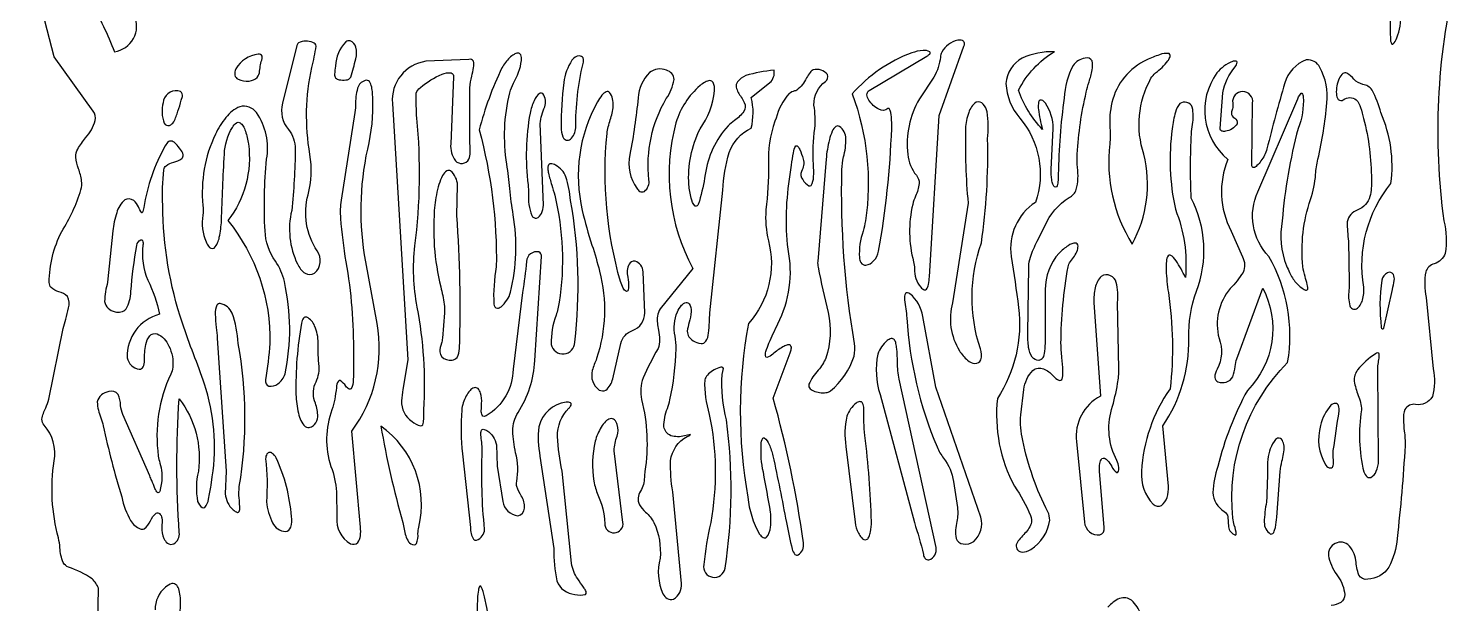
# Model space of a CAD drawing. Header units: metres. Extents: x 2.3 to 12.7, y 0 to 15.
# Drawn here: x 2.33 to 10.7, y 5.12 to 8.49 of the extents above; entities that cross this region are included whole.
import ezdxf

# ---------------------------------------------------------------- set-up
doc = ezdxf.new("R2010")
doc.units = ezdxf.units.M

msp = doc.modelspace()

# ---------------------------------------------------------------- linework, layer by layer
at = {"layer": 'Layer 1', "color": 0}
for points in [[(10.34215, 9.76442, -0.1068), (10.291, 10.12985, 0.1667), (10.27744, 10.21094, 0.0621), (10.21249, 10.29107, -0.0634), (10.14823, 10.37093, -0.1107), (10.13242, 10.42715, 0.1748), (10.07773, 10.28879, 0.2873), (10.12564, 10.23443, -0.2192), (10.2094, 10.15406, -0.0552), (10.23322, 9.97529, -0.0325), (10.32289, 8.65715, 0.0148), (10.32232, 8.438, 0.148), (10.33039, 8.4035), (10.33612, 8.40224, 0.1569), (10.36105, 8.43989, 0.0559), (10.37926, 8.50739, 0.0822), (10.34215, 9.76442)], [(2.91868, 9.23033, 0.4625), (2.61313, 8.86751, 0.0775), (2.69395, 8.64914, -0.046), (2.83627, 8.35787, 0.4936), (2.9536, 8.57123, 0.1931), (2.90647, 8.63651, 0.406), (2.84536, 8.60384, -0.4115), (2.81611, 8.58722, -0.1259), (2.79931, 8.60204, -0.198), (2.78065, 8.68718, 0.0051), (2.91868, 9.23033)], [(3.87607, 7.42661, 0.1717), (3.90952, 7.11353, 0.1256), (3.95473, 7.05815, 0.2778), (4.01017, 7.05848, 0.3783), (4.02634, 7.18937, -0.2188), (3.97303, 7.51934, 0.103), (3.98281, 7.75574, -0.0961), (3.99406, 8.26652, 0.0254), (4.01977, 8.39069, 0.2954), (4.00018, 8.41172, 0.2238), (3.91639, 8.41004, 0.1682), (3.90556, 8.39447), (3.82201, 8.05628, 0.236), (3.8569, 7.90115, -0.1751), (3.89698, 7.78715, -0.0247), (3.87607, 7.42661)], [(4.13356, 8.27423, 0.023), (4.12732, 8.22644, 0.421), (4.1542, 8.19359, 0.0596), (4.19371, 8.19269, 0.243), (4.22365, 8.20991, 0.0143), (4.25209, 8.31662, 0.1225), (4.25314, 8.38469, 0.23), (4.21891, 8.42168, 0.2298), (4.19422, 8.41592, 0.1961), (4.13356, 8.27423)], [(7.67422, 7.98461), (7.81996, 8.39006, 0.4228), (7.81129, 8.42426, 0.1338), (7.78381, 8.42531, 0.2142), (7.69, 8.35556, 0.0907), (7.68238, 8.32694, -0.1115), (7.64371, 8.20967), (7.55881, 8.08106, 0.1636), (7.49092, 7.75595, 0.1479), (7.54123, 7.63316, -0.1872), (7.55776, 7.58531, -0.0762), (7.53634, 7.51118, 0.0347), (7.51993, 7.46267, 0.1219), (7.52485, 7.12604, -0.0447), (7.53061, 7.08545, 0.1898), (7.56727, 6.9761, 0.1185), (7.58746, 6.96203, 0.2416), (7.60036, 6.96509, 0.1417), (7.61257, 6.99311, 0.0324), (7.61755, 7.03736), (7.67422, 7.98461)], [(3.62647, 8.18522, 0.1062), (3.67438, 8.20742, 0.1568), (3.6877, 8.2448, -0.0427), (3.70267, 8.31827), (3.70249, 8.33183, 0.3231), (3.6793, 8.34329, 0.2363), (3.5491, 8.25779, 0.1686), (3.54232, 8.22044, 0.2323), (3.56164, 8.19767, 0.1056), (3.62647, 8.18522)], [(4.55698, 6.54989), (4.52914, 6.37712, 0.0307), (4.52059, 6.31028, 0.2536), (4.58197, 6.1892, 0.1302), (4.63267, 6.16304, 0.25), (4.64458, 6.1697, 0.1153), (4.65046, 6.20195, -0.0119), (4.65142, 6.2573, 0.062), (4.61266, 6.86033, -0.0786), (4.59952, 7.22003, 0.0557), (4.6105, 7.96877, -0.02), (4.60615, 8.11421, -0.1596), (4.6312, 8.14808, -0.0819), (4.75876, 8.22614, -0.1457), (4.8115, 8.23415, -0.3522), (4.82578, 8.21051), (4.80904, 7.81712, 0.1752), (4.83694, 7.71893, 0.5104), (4.91614, 7.72733, 0.1099), (4.92241, 7.80743, -0.0152), (4.92076, 7.84715), (4.9222, 8.14715, -0.0495), (4.93252, 8.21423, 0.0154), (4.94341, 8.26514, 0.1155), (4.94278, 8.30189, 0.3764), (4.91446, 8.31203), (4.6633, 8.30207, 0.3982), (4.46659, 8.05487), (4.55698, 6.54989)], [(4.97614, 7.89926, -0.0705), (5.07655, 7.09706, 0.0562), (5.06212, 6.87725, 0.4043), (5.08279, 6.85298, 0.1318), (5.10442, 6.86234, 0.157), (5.16019, 6.94736, 0.0997), (5.17585, 7.40147, -0.0188), (5.15629, 7.5551, 0.0175), (5.1385, 7.69793, -0.0999), (5.15545, 8.11802, -0.0532), (5.17723, 8.1737, 0.103), (5.22418, 8.30606, 0.129), (5.21968, 8.34062, 0.2557), (5.20399, 8.34986, 0.1235), (5.18086, 8.34254, 0.0551), (5.15467, 8.32268, 0.0818), (5.11, 8.26319, 0.051), (4.97614, 7.89926)], [(5.58577, 8.28818, 0.1749), (5.58643, 8.32148, 0.2774), (5.56498, 8.33375, 0.239), (5.52025, 8.30924, 0.1097), (5.4724, 8.17679, 0.032), (5.45737, 7.91612, 0.1121), (5.46763, 7.85801, 0.5134), (5.51155, 7.84487, 0.1839), (5.54275, 7.91117, -0.0605), (5.58577, 8.28818)], [(7.16506, 8.11052, -0.1276), (7.2424, 7.36544, -0.0282), (7.22872, 7.30544, 0.0957), (7.20673, 7.15196, 0.1031), (7.21591, 7.12127, 0.2639), (7.24513, 7.10579, 0.1751), (7.29043, 7.13066, 0.1351), (7.31947, 7.18745, 0.0357), (7.39636, 7.90715, 0.0294), (7.39447, 7.97561, 0.14), (7.38097, 8.02433), (7.37362, 8.02562, -0.3542), (7.32175, 8.02115, -0.1298), (7.26214, 8.07392, -0.1211), (7.2508, 8.10503, -0.2703), (7.26526, 8.13071), (7.60249, 8.33222, 0.045), (7.61614, 8.34197, 0.4177), (7.62097, 8.35766, 0.1722), (7.5802, 8.36501, 0.0693), (7.51438, 8.35148, 0.1261), (7.16506, 8.11052)], [(8.01658, 6.32318, 0.1493), (8.11627, 5.80886, -0.0569), (8.21131, 5.63651, -0.1162), (8.21515, 5.58887, -0.1095), (8.17177, 5.52647, 0.019), (8.14354, 5.49479, 0.0981), (8.12704, 5.465, 0.4463), (8.16241, 5.42231, 0.1368), (8.21206, 5.43785, 0.2269), (8.32372, 5.6102, 0.1177), (8.31325, 5.65832, -0.0679), (8.16553, 6.07808, -0.0778), (8.15371, 6.22706), (8.1724, 6.37634, -0.1737), (8.22454, 6.4886, -0.2528), (8.28817, 6.49784, -0.1099), (8.34283, 6.45812, 0.1385), (8.38132, 6.42977, 0.2854), (8.39398, 6.4355, 0.1072), (8.39995, 6.45515, 0.0346), (8.40097, 6.4853, 0.0151), (8.39506, 6.56381, -0.022), (8.38987, 6.64715, -0.0434), (8.43139, 7.09682, -0.1015), (8.44468, 7.12706, 0.0891), (8.48596, 7.19405, 0.1291), (8.48911, 7.22567, 0.2574), (8.47876, 7.23515, 0.1631), (8.43136, 7.21952, 0.0604), (8.37907, 7.17722, 0.1858), (8.29768, 6.96182), (8.29612, 6.64733, -0.0395), (8.29135, 6.58757, -0.1169), (8.27848, 6.55622, -0.219), (8.25886, 6.54758, -0.2167), (8.22031, 6.56726, -0.115), (8.19982, 6.62336, -0.0391), (8.19529, 6.70715), (8.20093, 7.09721, -0.0739), (8.21032, 7.15226, -0.0399), (8.25016, 7.24745), (8.29543, 7.33523, -0.1557), (8.43772, 7.50236, 0.1856), (8.47981, 7.54979, 0.0935), (8.48656, 7.67885, -0.0293), (8.48476, 7.75754, -0.0415), (8.5378, 8.12087, -0.0134), (8.55445, 8.18102, 0.024), (8.57254, 8.25101, 0.1235), (8.57194, 8.30387, 0.3551), (8.53087, 8.32061, 0.1925), (8.46127, 8.27762, 0.108), (8.40874, 8.08607, 0.0316), (8.374, 7.63958, -0.023), (8.37181, 7.59419, -0.1469), (8.36269, 7.56569, -0.3541), (8.35156, 7.56539, -0.1337), (8.34193, 7.58078, -0.0441), (8.33557, 7.60676, -0.0457), (8.33224, 7.66757), (8.34346, 7.90706, 0.1571), (8.29834, 8.05568, 0.1254), (8.27602, 8.07491, 0.3341), (8.26264, 8.07056, 0.1149), (8.25709, 8.0525, 0.0467), (8.25733, 8.01968, 0.0397), (8.28076, 7.90244, -0.1056), (8.14018, 8.13224, -0.1425), (8.35183, 8.35853, 0.111), (8.16148, 8.32055, 0.2581), (8.06683, 8.17154, 0.17), (8.14792, 7.96925, -0.2649), (8.24053, 7.47458, 0.295), (8.09776, 7.15667, -0.0059), (8.14111, 6.85838, -0.1763), (8.01658, 6.32318)], [(8.80759, 7.22957, 0.1878), (8.87626, 7.75658, -0.2098), (8.91784, 8.20223, -0.0815), (8.94508, 8.23463, 0.0753), (9.0166, 8.30396, 0.0438), (9.02764, 8.32361, 0.4062), (9.0244, 8.34707, 0.1515), (8.96791, 8.34026, 0.0268), (8.89303, 8.31008, 0.2311), (8.68894, 8.06, 0.0764), (8.67727, 7.90985, -0.0469), (8.67553, 7.81712, 0.1684), (8.80759, 7.22957)], [(9.5734, 6.97166, -0.3286), (9.48325, 6.37133, 0.0643), (9.31039, 5.92559, 0.0657), (9.28105, 5.77187, 0.2506), (9.34804, 5.66159, -0.1995), (9.36946, 5.63015), (9.37243, 5.57048, 0.2806), (9.41296, 5.52272), (9.41755, 5.52554, 0.0904), (9.40675, 5.58059, -0.0355), (9.39829, 5.62154, -0.2258), (9.71971, 6.53513, 0.1748), (9.6094, 7.1576, -0.3043), (9.54406, 7.53701), (9.7744, 8.06867, -0.1121), (9.79906, 8.11469), (9.80359, 8.11418, -0.1406), (9.81082, 8.09369, -0.1161), (9.78091, 7.90757, 0.044), (9.68758, 7.36661, 0.1352), (9.7126, 7.10138, -0.007), (9.73111, 7.06301, 0.0657), (9.76828, 7.00349, 0.0806), (9.81748, 6.96278, 0.1052), (9.82993, 6.95876, 0.4482), (9.83758, 6.97547, 0.0317), (9.83443, 6.9932, 0.0094), (9.82183, 7.03952, -0.0376), (9.80938, 7.09757, -0.1086), (9.85405, 7.49189, 0.0642), (9.8839, 7.63841, -0.0385), (9.89731, 7.72733, 0.0345), (9.94981, 8.05763, 0.1486), (9.90925, 8.26577, 0.3157), (9.82885, 8.31029, 0.2382), (9.70282, 8.17481, 0.0112), (9.5983, 7.78784, -0.0833), (9.56311, 7.71737, -0.0446), (9.53977, 7.69004, -0.0457), (9.52915, 7.68173, -0.4145), (9.51283, 7.68182, -0.1376), (9.5098, 7.69718), (9.51436, 8.05712, 0.4574), (9.45601, 8.12484, 0.4574), (9.39748, 8.0573, -0.0929), (9.39583, 8.02307, 0.0302), (9.38965, 7.99952, 0.2947), (9.409, 7.96871, -0.3393), (9.42286, 7.93559, -0.2246), (9.35452, 7.89137, -0.1267), (9.33274, 7.89272, -0.3207), (9.32437, 7.90766), (9.33925, 8.11658, -0.131), (9.41119, 8.26967, 0.1478), (9.42262, 8.29637, 0.2931), (9.41719, 8.30285, 0.1388), (9.39568, 8.30027, 0.1335), (9.30517, 8.23427, 0.3978), (9.36904, 7.72649, 0.2237), (9.3883, 7.30571), (9.45436, 7.15547, -0.2371), (9.4579, 7.06367, -0.0546), (9.38323, 6.96953, 0.2423), (9.31726, 6.67637, -0.2065), (9.30688, 6.49511, 0.1545), (9.2917, 6.44747, 0.2617), (9.31069, 6.42197, 0.372), (9.39808, 6.45152, 0.0698), (9.41122, 6.51173, -0.0512), (9.42097, 6.55724), (9.5734, 6.97166)], [(5.97508, 8.23577, 0.1759), (5.90836, 8.08739, -0.0253), (5.85991, 7.75541, 0.2032), (5.90056, 7.55684, 0.1006), (5.91844, 7.53902, 0.2585), (5.94586, 7.53872, 0.26), (5.97253, 7.60733, -0.163), (6.07408, 8.0837, 0.1123), (6.12001, 8.19488, 0.3181), (6.07468, 8.25002, 0.2605), (5.97508, 8.23577)], [(6.23056, 7.0871), (6.0388, 6.84899, 0.1291), (6.02158, 6.80708, 0.0698), (6.02779, 6.72491, -0.1425), (6.02563, 6.61619, 0.0304), (5.93806, 6.4451, 0.1451), (5.92894, 6.3176, -0.0998), (5.94859, 5.89601, 0.0231), (5.94562, 5.86184, -0.1333), (5.92231, 5.77979, 0.2672), (5.91616, 5.70065, 0.0638), (5.95255, 5.65715, -0.0863), (6.00157, 5.59601, -0.1317), (6.03757, 5.38655, 0.1686), (6.0541, 5.17802, 0.3659), (6.11638, 5.14625, 0.2874), (6.16249, 5.23829), (6.11212, 5.77637, -0.051), (6.09937, 5.95922, -0.2444), (6.19684, 6.10019, 0.0381), (6.2158, 6.11177), (6.21535, 6.11246), (6.18064, 6.10454, -0.1392), (6.10093, 6.10571, -0.2547), (6.05986, 6.15806, -0.0962), (6.08104, 6.26531, 0.0213), (6.0955, 6.31649, 0.0483), (6.13171, 6.61682, 0.0374), (6.12568, 6.68942, -0.1491), (6.13924, 6.8327, -0.0721), (6.16414, 6.87068, -0.1407), (6.18964, 6.8867, -0.2646), (6.20917, 6.87944, -0.1603), (6.21997, 6.83327, -0.0634), (6.20878, 6.77072, 0.0573), (6.19735, 6.71828, 0.2787), (6.23164, 6.66308, 0.1133), (6.27814, 6.64577, 0.2355), (6.30652, 6.65948, 0.1147), (6.32233, 6.70721, 0.0225), (6.32707, 6.77243, -0.0145), (6.33043, 6.82673), (6.40609, 7.54559, -0.0574), (6.44221, 7.76705, -0.2), (6.57187, 7.90916, 0.1262), (6.5722, 8.08943), (6.68191, 8.17694, 0.2604), (6.70612, 8.24924, 0.0551), (6.54076, 8.21783, 0.1208), (6.49132, 8.1806, 0.2028), (6.48382, 8.14994, 0.0886), (6.51379, 8.09183, -0.0346), (6.53188, 8.05988, -0.2369), (6.52993, 8.00825, -0.0856), (6.47428, 7.95551, 0.0398), (6.43663, 7.92263, 0.1519), (6.30211, 7.637, -0.0343), (6.26812, 7.48187, -0.0429), (6.26092, 7.46225, -0.4355), (6.244, 7.4516, -0.1508), (6.21976, 7.49987, -0.0455), (6.20647, 7.57685, -0.1326), (6.27214, 7.90661, 0.1316), (6.35758, 8.12882, 0.1235), (6.34915, 8.17703, 0.2516), (6.32872, 8.18849, 0.1146), (6.30244, 8.18033, 0.0471), (6.27238, 8.15921, 0.1443), (6.13093, 7.94201, 0.1931), (6.23056, 7.0871)], [(6.55663, 6.7643, 0.0919), (6.55327, 5.74478, 0.1123), (6.62158, 5.52851, 0.1172), (6.64321, 5.50754, 0.2674), (6.66127, 5.50949, 0.1648), (6.68524, 5.56964, 0.0681), (6.68533, 5.65625, 0.0089), (6.64339, 5.89178, -0.0709), (6.631, 6.05444, -0.1509), (6.64072, 6.09092, -0.2673), (6.64867, 6.09248, -0.1522), (6.67708, 6.05405, -0.0505), (6.69958, 5.98784, -0.0063), (6.77866, 5.5964, 0.018), (6.81304, 5.44034, 0.1326), (6.82897, 5.40938, 0.2628), (6.84826, 5.40587, 0.302), (6.87871, 5.47703, 0.0332), (6.70111, 6.32648), (6.80047, 6.59114, 0.046), (6.80707, 6.6146, 0.3283), (6.80189, 6.63539, 0.3284), (6.78049, 6.63662, 0.0475), (6.75775, 6.62633, 0.0419), (6.69883, 6.58433, -0.1412), (6.66385, 6.56459, -0.2659), (6.65722, 6.56885, -0.1474), (6.65899, 6.59933, -0.0307), (6.67642, 6.64934, -0.0186), (6.72871, 6.76112, 0.1702), (6.78835, 7.20041, -0.069), (6.80119, 7.63799, 0.0083), (6.80911, 7.69301, -0.0134), (6.81994, 7.766, -0.1337), (6.83473, 7.80623), (6.84166, 7.80683, -0.1393), (6.85696, 7.78514, -0.0318), (6.87715, 7.72841, -0.2077), (6.86683, 7.65635, 0.2762), (6.87487, 7.60805, 0.145), (6.91078, 7.57109, 0.2577), (6.9235, 7.57403, 0.1529), (6.93799, 7.62485, 0.0323), (6.93754, 7.69754, -0.0544), (6.94606, 7.90781, 0.0569), (6.94036, 8.04491, -0.2479), (7.00801, 8.1839, 0.3458), (7.01965, 8.22416, 0.3062), (6.93589, 8.25104, 0.1414), (6.91786, 8.23715, 0.0142), (6.89701, 8.20427, -0.1091), (6.83968, 8.13257, -0.0745), (6.82696, 8.12783, 0.1153), (6.79528, 8.11268, 0.1194), (6.71779, 7.96817), (6.71143, 7.95023, 0.0981), (6.67393, 7.69535, -0.0283), (6.65854, 7.42985, 0.0752), (6.67276, 7.24973, -0.2521), (6.55663, 6.7643)], [(10.32586, 7.5857, 0.1369), (10.26649, 8.00075, 0.0585), (10.21489, 8.13335, 0.2022), (10.16077, 8.16626, -0.1496), (10.10887, 8.19641, 0.0824), (10.06684, 8.23202, 0.2315), (10.04383, 8.22998, 0.136), (10.02184, 8.20163, 0.1183), (10.00561, 8.11094, 0.1368), (10.01608, 8.07851, 0.368), (10.0462, 8.07674, -0.3263), (10.12258, 8.07644, -0.1017), (10.14778, 8.03003, -0.0188), (10.16545, 7.96703, -0.0627), (10.21135, 7.60715, -0.0667), (10.20289, 7.50836, -0.2317), (10.13125, 7.43033, 0.2716), (10.06888, 7.35944, 0.0409), (10.07764, 7.24712), (10.08148, 7.00718, -0.0206), (10.07929, 6.95894, 0.1095), (10.08481, 6.86795, 0.4251), (10.12372, 6.84917, 0.1734), (10.15867, 6.90152, 0.1077), (10.16629, 6.97766, -0.2152), (10.32586, 7.5857)], [(3.12169, 8.05919, 0.1604), (3.12871, 7.93925, 0.3856), (3.15949, 7.92611, 0.1578), (3.1843, 7.94651, 0.041), (3.20899, 8.00921, 0.0101), (3.22855, 8.07407), (3.2353, 8.09537, 0.2965), (3.22459, 8.12465), (3.20743, 8.12897, 0.4215), (3.12169, 8.05919)], [(4.22914, 6.1319, 0.206), (4.37776, 6.76436), (4.31068, 7.12529, -0.0984), (4.32187, 7.78739, 0.0723), (4.35175, 8.0843), (4.34935, 8.11529, 0.1392), (4.33183, 8.18378, 0.2865), (4.30807, 8.18975, 0.2045), (4.26712, 8.15543, 0.0927), (4.25116, 8.05724, -0.0252), (4.24654, 8.00123), (4.16662, 7.48751, 0.0576), (4.16239, 7.38008, 0.0241), (4.19413, 7.12595, -0.0456), (4.23841, 6.58298, 0.0051), (4.23904, 6.51698, -0.0191), (4.23769, 6.43325, -0.1303), (4.22503, 6.38135, -0.2949), (4.21375, 6.37829, -0.1333), (4.19422, 6.39575, 0.1288), (4.1596, 6.42845, 0.2556), (4.15018, 6.42599, 0.1281), (4.13833, 6.3872, -0.0097), (4.12864, 6.31946, -0.0427), (4.11256, 6.25772, 0.1716), (4.10656, 5.92568, -0.0704), (4.13935, 5.77715), (4.14106, 5.62715, 0.2877), (4.22065, 5.47211, 0.3143), (4.26403, 5.47886, 0.1296), (4.27903, 5.51813, 0.0541), (4.27987, 5.56895), (4.22914, 6.1319)], [(5.8909, 7.12913, 0.2924), (5.85541, 7.11233, 0.1681), (5.84773, 7.03469, -0.04), (5.85274, 6.97919, -0.0465), (5.85094, 6.96326, -0.4237), (5.83969, 6.95189, -0.1685), (5.82178, 6.97028, -0.0599), (5.80498, 7.01096, -0.0934), (5.72611, 7.87763, -0.0474), (5.74528, 7.95785, 0.0612), (5.76241, 8.03957, 0.1765), (5.74117, 8.11934, 0.2684), (5.72185, 8.12363, 0.1247), (5.69632, 8.10329, 0.0407), (5.66989, 8.0645, 0.1856), (5.58094, 7.42715, 0.0225), (5.63785, 7.22405, -0.0171), (5.68276, 7.07015, -0.143), (5.66518, 6.5582, 0.0241), (5.6398, 6.48818, 0.3163), (5.68108, 6.37358, 0.2513), (5.71834, 6.37301, 0.1917), (5.75938, 6.43922), (5.80735, 6.6467, -0.2585), (5.87596, 6.7229, 0.3305), (5.94721, 6.82694), (5.93809, 7.06706, 0.3167), (5.8909, 7.12913)], [(3.50188, 7.36712, -0.1774), (3.74815, 6.64724, -0.0235), (3.72211, 6.43235, 0.3632), (3.74245, 6.39524, 0.1833), (3.7945, 6.41006, 0.1802), (3.83722, 6.4676, 0.108), (3.83314, 7.00934, 0.0965), (3.78034, 7.1291, -0.1402), (3.71953, 7.30724, -0.0361), (3.72859, 7.72781, 0.1997), (3.66943, 8.00081, 0.3032), (3.57172, 8.03564, 0.1277), (3.49045, 7.97252, 0.0559), (3.42829, 7.8737, 0.1375), (3.3553, 7.45658, -0.041), (3.35497, 7.39952, 0.1445), (3.37348, 7.24289, 0.0459), (3.38863, 7.21817, 0.4102), (3.42109, 7.20668, 0.1552), (3.45133, 7.27016, 0.045), (3.46387, 7.36715, -0.0055), (3.481, 7.75715, -0.1222), (3.52783, 7.91459, -0.1231), (3.55192, 7.94165, -0.2483), (3.57286, 7.94114, -0.1137), (3.59044, 7.92224, -0.0475), (3.60493, 7.89134, -0.0494), (3.62266, 7.81709, -0.1987), (3.50188, 7.36712)], [(5.33374, 7.93688, -0.0791), (5.36089, 8.03444, 0.2405), (5.34937, 8.11226, 0.2712), (5.33449, 8.11517, 0.1607), (5.29888, 8.07065, 0.0609), (5.27485, 7.99814, 0.0747), (5.26264, 7.57712, -0.0257), (5.26525, 7.52678, 0.1119), (5.28544, 7.39808, 0.3533), (5.31295, 7.38158, 0.1777), (5.34112, 7.40957, 0.1219), (5.35285, 7.45739), (5.33374, 7.93688)], [(7.92256, 7.23623, 0.0425), (7.95913, 7.84706, 0.0605), (7.95679, 8.00633, 0.1116), (7.93408, 8.05019, 0.327), (7.89274, 8.06249, 0.1655), (7.8487, 8.00072, 0.0769), (7.82962, 7.90712, 0.0286), (7.84468, 7.46927), (7.7527, 6.88592, 0.2037), (7.79353, 6.60437, 0.0782), (7.8418, 6.54788, 0.1392), (7.88485, 6.52922, 0.2963), (7.91887, 6.54992, 0.1764), (7.91692, 6.61514, -0.1663), (7.92256, 7.23623)], [(9.02968, 6.37967, 0.1408), (8.86255, 5.89685, 0.218), (8.93146, 5.7035, 0.3197), (8.97946, 5.69597, 0.1563), (9.01189, 5.7425, 0.099), (9.02047, 5.80901), (8.98675, 6.1631, 0.1581), (9.13942, 6.67715, -0.0944), (9.1846, 6.95273, 0.2147), (9.15373, 7.49912, -0.0213), (9.1549, 7.87718, -0.0196), (9.16066, 7.93157, 0.1088), (9.15997, 8.03267, 0.4848), (9.0877, 8.05388, 0.1228), (9.06109, 8.00426, 0.0375), (9.0427, 7.90652, 0.0891), (9.06127, 7.43399, -0.1183), (9.11971, 7.03418, 0.0322), (9.0655, 7.1312, 0.1402), (9.03091, 7.16519, 0.2801), (9.01831, 7.16162, 0.1357), (9.00802, 7.12988, 0.0354), (9.00664, 7.07588, 0.0253), (9.01996, 6.94505, -0.0662), (9.02968, 6.37967)], [(6.91054, 6.40715, 0.2182), (6.91354, 6.38681, 0.1303), (6.93769, 6.36869, 0.1271), (7.01074, 6.35807, 0.1305), (7.03741, 6.36806, 0.1417), (7.17541, 6.57209, 0.0934), (7.17823, 6.64682, -0.0484), (7.10428, 7.66715, -0.0411), (7.11448, 7.74092, 0.0653), (7.12798, 7.84817, 0.2264), (7.09036, 7.92041, 0.2585), (7.06927, 7.91966, 0.1293), (7.04767, 7.89125, 0.0433), (7.03078, 7.84268, 0.0389), (7.01179, 7.72772), (6.96244, 7.12706, 0.0705), (6.96439, 7.09406, 0.0085), (7.02289, 6.8276, -0.1426), (7.00945, 6.56081, -0.0814), (6.96571, 6.49037, 0.0871), (6.91054, 6.40715)], [(3.21613, 6.32129, -0.1992), (3.32863, 5.89652, 0.1079), (3.32425, 5.71949, 0.1599), (3.35116, 5.68385, 0.2645), (3.36568, 5.68496, 0.1465), (3.38842, 5.73371, 0.0228), (3.40306, 5.8145), (3.41026, 5.86424, 0.1195), (3.36397, 6.40877, 0.0124), (3.30016, 6.58502, -0.0126), (3.23503, 6.76517, -0.0783), (3.11956, 7.45715, -0.0363), (3.12604, 7.66619, -0.1724), (3.13909, 7.68923, -0.0905), (3.18361, 7.71029, 0.0946), (3.23128, 7.73174, 0.2446), (3.23881, 7.75421, 0.1089), (3.22426, 7.78418, 0.0384), (3.19585, 7.81835, 0.0989), (3.17398, 7.83332, 0.2241), (3.15439, 7.8308, 0.1061), (3.13399, 7.80542, 0.09), (3.00856, 7.44464, -0.0919), (2.99968, 7.41389), (2.99674, 7.41326, -0.0691), (2.97766, 7.44851, 0.1079), (2.94889, 7.48451, 0.2992), (2.89654, 7.48886, 0.1496), (2.84947, 7.41386, 0.0514), (2.82673, 7.30658), (2.79613, 7.00664, 0.0558), (2.7784, 6.89309, 0.3198), (2.83972, 6.833, 0.2993), (2.90437, 6.8489, 0.115), (2.93272, 6.95057, -0.0231), (2.96737, 7.22207, -0.2627), (2.9902, 7.25453, -0.2859), (3.0004, 7.25039, -0.1792), (3.00325, 7.22321, 0.1351), (3.03229, 7.01774, -0.061), (3.10036, 6.8177, 0.3549), (2.9116, 6.56279, 0.3314), (2.9815, 6.49547, 0.2551), (3.0043, 6.50894, 0.1273), (3.01192, 6.54638, -0.0522), (3.02035, 6.64106, -0.1131), (3.04342, 6.6917, -0.2797), (3.08581, 6.7037, -0.1828), (3.15565, 6.6317, -0.1412), (3.17845, 6.50675, -0.068), (3.16642, 6.46586, 0.1435), (3.09346, 5.98637, 0.0314), (3.10246, 5.94533, -0.107), (3.11206, 5.8289, -0.0302), (3.10504, 5.789, -0.1254), (3.097, 5.77181), (3.09025, 5.77124, -0.1213), (3.07393, 5.79638, -0.0104), (3.05515, 5.84219, 0.0083), (3.04351, 5.87018), (2.88487, 6.22934, -0.0655), (2.8726, 6.28298, 0.0913), (2.85706, 6.34802, 0.3359), (2.80264, 6.36398, 0.3163), (2.73508, 6.30338, 0.0888), (2.75686, 6.21044, -0.0275), (2.77054, 6.16343, 0.0218), (2.87854, 5.7464, 0.068), (2.93083, 5.60714, 0.1386), (2.98702, 5.55842, 0.2279), (3.01129, 5.55965, 0.1175), (3.04765, 5.60576, -0.1165), (3.08155, 5.6519, -0.3089), (3.10003, 5.64866, -0.1664), (3.11443, 5.62277, -0.049), (3.11368, 5.5685, 0.121), (3.12568, 5.50295, 0.1058), (3.14686, 5.47526, 0.2728), (3.18481, 5.47124, 0.2764), (3.21676, 5.53712, -0.0354), (3.21613, 6.32129)], [(4.84984, 7.57499, 0.1991), (4.80853, 7.65935, 0.2449), (4.78663, 7.6598, 0.1336), (4.76143, 7.63109, 0.0462), (4.74037, 7.58015, 0.0474), (4.71553, 7.45709, 0.0845), (4.7509, 6.97796, -0.0257), (4.77055, 6.87632, -0.0542), (4.77208, 6.82709), (4.76053, 6.67772, -0.0429), (4.7548, 6.64769, 0.0685), (4.74478, 6.59699, 0.3128), (4.78351, 6.55319, 0.3267), (4.84612, 6.56498, 0.1357), (4.86058, 6.61718, 0.0251), (4.84561, 7.39772), (4.84984, 7.57499)], [(5.5366, 6.65414, 0.0737), (5.51224, 7.48598, 0.0518), (5.48548, 7.62407, 0.1781), (5.42455, 7.69232, 0.114), (5.39482, 7.70099, 0.2657), (5.38165, 7.69211, 0.1111), (5.37889, 7.67261, 0.0393), (5.38288, 7.64498, 0.0195), (5.40211, 7.57628, -0.014), (5.41945, 7.51595, -0.0977), (5.44597, 6.88901, -0.0337), (5.42704, 6.81224, 0.0974), (5.39947, 6.64133, 0.3878), (5.47388, 6.58514, 0.3878), (5.5366, 6.65414)], [(5.17543, 6.49574, -0.2568), (5.01802, 6.22265, -0.4018), (4.99309, 6.22556, -0.116), (4.98868, 6.2531, -0.008), (4.99027, 6.29354, 0.0832), (4.98433, 6.35588, 0.1091), (4.96957, 6.38153, 0.256), (4.94659, 6.38711, 0.1241), (4.92244, 6.37043, 0.0581), (4.9, 6.33854, 0.0923), (4.87354, 6.25601, 0.0471), (4.87831, 5.99954), (4.9243, 5.56748, 0.1428), (4.94329, 5.49836, 0.2429), (4.9609, 5.49293, 0.3101), (5.00821, 5.55635, -0.0372), (4.9945, 6.01709, 0.0384), (4.9909, 6.06761, -0.0149), (4.9861, 6.10946, -0.1175), (4.98928, 6.13796, -0.2728), (4.9996, 6.14393, -0.1238), (5.02168, 6.13523, -0.2135), (5.07706, 6.05171), (5.08255, 5.92658), (5.11468, 5.71928, 0.3405), (5.20294, 5.63639, 0.3729), (5.24191, 5.68091, 0.1486), (5.22334, 5.75228, -0.0556), (5.19718, 5.80691, -0.1207), (5.19658, 5.83634, 0.1034), (5.19001, 6.00584, -0.0468), (5.17315, 6.13379, -0.1415), (5.20441, 6.2417, 0.1308), (5.30251, 6.54623), (5.3416, 7.15727, 0.3243), (5.32696, 7.18385, 0.4478), (5.2534, 7.1285, -0.0238), (5.23009, 6.94643), (5.17543, 6.49574)], [(8.62108, 6.33842, 0.3073), (8.48056, 6.0707), (8.5276, 5.59769, 0.4157), (8.61772, 5.52308, 0.3697), (8.64298, 5.56733), (8.61613, 5.89757, -0.058), (8.61772, 5.94197, -0.1408), (8.63026, 5.97119, -0.2554), (8.64457, 5.97452, -0.1308), (8.66344, 5.96048, -0.0512), (8.6872, 5.92502, 0.1517), (8.71666, 5.88992, 0.2667), (8.72431, 5.8919, 0.1833), (8.72929, 5.9198, 0.0914), (8.71765, 5.95988, -0.194), (8.68687, 6.25925, 0.0265), (8.72221, 6.41168, 0.0484), (8.72893, 6.49724), (8.72179, 6.88709, 0.0788), (8.71441, 7.00526, 0.1847), (8.6803, 7.04417, 0.291), (8.62579, 7.04021, 0.1445), (8.59105, 6.97382, 0.0701), (8.58349, 6.88712), (8.62108, 6.33842)], [(10.26919, 6.74081, 0.3359), (10.27562, 6.73292, 0.3356), (10.28494, 6.73697), (10.33411, 6.96374, 0.0217), (10.34542, 7.01654, 0.1515), (10.34044, 7.05119, 0.4096), (10.3051, 7.06106, 0.2406), (10.27177, 7.01855, 0.0643), (10.26919, 6.74081)], [(3.56257, 6.64652, 0.0698), (3.52714, 6.82469, 0.2398), (3.45688, 6.88115, 0.2488), (3.43729, 6.87164, 0.1363), (3.42739, 6.81824, 0.0229), (3.43354, 6.74042, -0.0103), (3.43972, 6.67817), (3.49162, 5.89745), (3.48655, 5.76512, 0.2002), (3.53215, 5.67107, 0.1393), (3.55903, 5.65547, 0.4019), (3.57106, 5.67245, 0.0336), (3.57151, 5.69111, 0.0094), (3.568, 5.74004, -0.0541), (3.56863, 5.80757, 0.087), (3.56257, 6.64652)], [(7.65535, 6.39083), (7.57927, 6.80417, 0.1861), (7.5028, 6.93869, 0.3958), (7.4767, 6.93914, 0.1147), (7.47226, 6.9248, 0.0401), (7.47214, 6.90347, 0.0188), (7.47895, 6.84893, -0.0195), (7.48534, 6.7961, 0.0847), (7.6627, 6.03929, 0.0638), (7.70101, 5.97341, -0.1262), (7.75942, 5.83634), (7.78282, 5.68349, -0.07), (7.77898, 5.60288, 0.0972), (7.77394, 5.50325, 0.2849), (7.81567, 5.47022, 0.1954), (7.87774, 5.48555, 0.286), (7.91938, 5.62751), (7.65535, 6.39083)], [(4.01341, 6.40925, 0.1303), (4.03729, 6.51149, -0.0284), (4.03102, 6.64976, 0.1144), (4.01065, 6.74915, 0.188), (3.96415, 6.80129, 0.2774), (3.94498, 6.79532, 0.1279), (3.93358, 6.7667, 0.0498), (3.90133, 6.34718, 0.0509), (3.91585, 6.23693, 0.1543), (3.95578, 6.15875, 0.3807), (4.01011, 6.17123, 0.1783), (4.02991, 6.21719, 0.0748), (4.01497, 6.29642, -0.1929), (4.01341, 6.40925)], [(7.31497, 6.58385, 0.1276), (7.32811, 6.3479), (7.5295, 5.59676, -0.0208), (7.58215, 5.40944, 0.1037), (7.59178, 5.38661, 0.262), (7.61512, 5.37722, 0.3771), (7.65682, 5.44907), (7.43974, 6.43688, -0.0409), (7.4302, 6.53555, 0.0137), (7.42645, 6.61598, 0.0352), (7.4215, 6.64703, 0.0961), (7.41226, 6.66782, 0.2686), (7.39348, 6.67493, 0.1101), (7.36984, 6.66317, 0.1491), (7.31497, 6.58385)], [(10.15333, 6.25679, 0.1001), (10.16656, 5.89331, 0.1227), (10.18609, 5.86388, 0.2488), (10.20811, 5.86094, 0.1704), (10.24, 5.89781, 0.1023), (10.25332, 5.95718), (10.24843, 6.49715, -0.035), (10.25224, 6.53555, 0.0141), (10.25683, 6.56831, 0.1366), (10.25491, 6.58937), (10.24882, 6.5924, 0.1232), (10.2352, 6.58625, 0.0698), (10.13008, 6.49163, 0.1882), (10.11037, 6.4253, 0.0605), (10.13416, 6.34217, -0.086), (10.15333, 6.25679)], [(6.42736, 6.19799, -0.0713), (6.40114, 6.46532), (6.40963, 6.50036), (6.40552, 6.5066, 0.1605), (6.38146, 6.50378, 0.1089), (6.31534, 6.46073, 0.1349), (6.2992, 6.43244, 0.0799), (6.3259, 6.23063, -0.0976), (6.33475, 5.59649, 0.0299), (6.29434, 5.34935, 0.4192), (6.34528, 5.27527, 0.4192), (6.41851, 5.32745, 0.0713), (6.42736, 6.19799)], [(5.4145, 5.44376, 0.0552), (5.43142, 5.25332, 0.2878), (5.53753, 5.17436, 0.13), (5.59969, 5.17454, 0.3959), (5.6002, 5.19779, 0.0295), (5.58865, 5.21657, -0.0098), (5.55481, 5.2655, -0.1097), (5.518, 5.35685), (5.46247, 5.8973, -0.0317), (5.43514, 6.10025, -0.201), (5.50243, 6.26684, 0.0502), (5.5129, 6.27935, 0.4076), (5.5129, 6.29858, 0.164), (5.48659, 6.30254, 0.3106), (5.32636, 6.15824, 0.0788), (5.33299, 5.98643), (5.4145, 5.44376)], [(7.22608, 6.29732, 0.259), (7.2091, 6.30551, 0.1212), (7.1881, 6.29699, 0.1547), (7.13317, 6.21932, 0.0961), (7.12765, 6.04301), (7.18132, 5.59808, 0.0883), (7.20145, 5.534, 0.0559), (7.21858, 5.50877, 0.382), (7.25182, 5.49773, 0.1221), (7.26385, 5.51432, 0.0491), (7.27204, 5.54066, 0.0532), (7.27744, 5.6018, 0.0237), (7.23886, 6.10766, -0.0307), (7.23346, 6.26336, 0.1283), (7.22608, 6.29732)], [(9.98788, 5.96369, -0.0354), (9.98776, 6.01907, -0.0068), (10.02217, 6.24878, 0.0994), (10.01848, 6.28205, 0.2984), (10.00108, 6.29486, 0.1959), (9.97357, 6.28412, 0.1277), (9.91315, 6.16535, 0.2158), (9.94384, 5.93207, 0.2286), (9.97264, 5.91629, 0.3101), (9.98752, 5.9303, 0.098), (9.98788, 5.96369)], [(5.76844, 6.01763, -0.0954), (5.78629, 6.10337, 0.1489), (5.78668, 6.17042, 0.1059), (5.77072, 6.19817, 0.2502), (5.74495, 6.2051, 0.1197), (5.71822, 6.18845, 0.0547), (5.69251, 6.15626, 0.0764), (5.65666, 6.07313, 0.0986), (5.64892, 5.83841, 0.0488), (5.67232, 5.75945, -0.098), (5.71327, 5.5913, 0.4407), (5.76951, 5.53587, 0.4408), (5.81971, 5.59685), (5.76844, 6.01763)], [(4.3987, 6.16187, 0.0235), (4.52749, 5.59619, -0.0167), (4.53616, 5.55743, 0.1023), (4.56169, 5.48318, 0.2172), (4.59424, 5.46584, 0.2291), (4.60753, 5.47298, 0.1106), (4.61713, 5.53208, -0.0407), (4.62187, 5.56886, 0.3081), (4.3987, 6.16187)], [(9.59599, 5.71715, 0.0439), (9.58222, 5.59793, 0.2455), (9.61915, 5.52866, 0.4194), (9.64132, 5.5451, 0.0421), (9.64792, 5.56775, 0.0307), (9.65548, 5.62748), (9.67564, 5.89649, -0.0368), (9.68632, 5.95568, 0.0761), (9.69895, 6.04505, 0.1041), (9.68857, 6.07781, 0.3611), (9.66085, 6.09125, 0.1297), (9.63964, 6.07199, 0.1342), (9.60214, 5.9507, -0.0089), (9.59599, 5.71715)], [(3.72763, 5.71787, 0.0715), (3.76303, 5.59403, 0.2575), (3.84001, 5.54324, 0.3069), (3.87052, 5.56889, 0.111), (3.8746, 5.63096, 0.0908), (3.78502, 5.97554, 0.1054), (3.76246, 6.00206, 0.433), (3.7309, 5.99879, 0.1362), (3.72316, 5.96939, -0.0489), (3.72763, 5.71787)], [(4.79701, 4.07126, 0.2693), (4.81201, 4.05893, 0.1321), (4.83955, 4.06466, 0.1666), (4.92664, 4.15547, 0.16), (5.00719, 5.15993, 0.0941), (4.98496, 5.2226), (4.97977, 5.22329, 0.1441), (4.97128, 5.19959, 0.0255), (4.96639, 5.15096, 0.0187), (4.96513, 5.02676, -0.0742), (4.88191, 4.33967), (4.80073, 4.11557, 0.1331), (4.79701, 4.07126)]]:
    msp.add_lwpolyline(points, format="xyb", close=True, dxfattribs=at)
for points in [[(2.70526, 3.24836), (2.74237, 5.21018, 0.1284), (2.70523, 5.2649, 0.0817), (2.56561, 5.33387, -0.1691), (2.53534, 5.36141, -0.0879), (2.51665, 5.4482, 0.0364), (2.50753, 5.5058, -0.1038), (2.4826, 5.95739, 0.2274), (2.42437, 6.16676, -0.1981), (2.41087, 6.20195, -0.0869), (2.4328, 6.26966, 0.0493), (2.45053, 6.31898), (2.53597, 6.7337, -0.0161), (2.54992, 6.78851, 0.0216), (2.56654, 6.85511, 0.1848), (2.56045, 6.92303, 0.1216), (2.51065, 6.94925, -0.1023), (2.46406, 6.9755, -0.198), (2.45365, 7.00397, -0.1195), (2.52724, 7.30328, 0.0643), (2.63974, 7.54823, 0.1001), (2.6437, 7.6004, 0.0461), (2.62531, 7.67165, -0.0614), (2.60965, 7.73951, -0.1364), (2.62045, 7.78751, -0.029), (2.66695, 7.85261, 0.1048), (2.72365, 7.95416, 0.1962), (2.71162, 8.0102), (2.48317, 8.32862), (2.33206, 8.91017)], [(10.70317, 8.78315, 0.092), (10.63639, 7.36523, -0.1005), (10.64389, 7.17536, -0.2376), (10.57942, 7.11416, 0.2401), (10.52962, 7.06736, 0.0962), (10.53259, 6.91703), (10.57402, 6.49742, -0.1105), (10.56892, 6.33476, -0.3115), (10.47058, 6.28886, 0.3278), (10.40716, 6.25844, 0.098), (10.39867, 6.20219, 0.0212), (10.4041, 6.13226, -0.0371), (10.40872, 6.0473, -0.0139), (10.36165, 5.50283, -0.1038), (10.31323, 5.33333, -0.2332), (10.18975, 5.26292, -0.3082), (10.13692, 5.288, -0.0658), (10.12, 5.37416, 0.1699), (10.07302, 5.46731, 0.3173), (9.98962, 5.46801, 0.3174), (9.96103, 5.38964, 0.0958), (10.01674, 5.27726, -0.1286), (10.05448, 5.17448, -0.2721), (10.03231, 5.12771, -0.0815), (9.97567, 5.10902, 0.0801)], [(3.21931, 5.05721, 0.0456), (3.22309, 5.15477, 0.0461), (3.21625, 5.19818, 0.1067), (3.20122, 5.22839, 0.2555), (3.17257, 5.23772, 0.1195), (3.13492, 5.21669, 0.2206), (3.07417, 5.08412, 0.0351)], [(8.8582, 5.05604, 0.1336), (8.80414, 5.14025, 0.2439), (8.73394, 5.1506, 0.1078), (8.66407, 5.09906, 0.2115)]]:
    msp.add_lwpolyline(points, format="xyb", dxfattribs=at)

doc.saveas('drawing.dxf')
